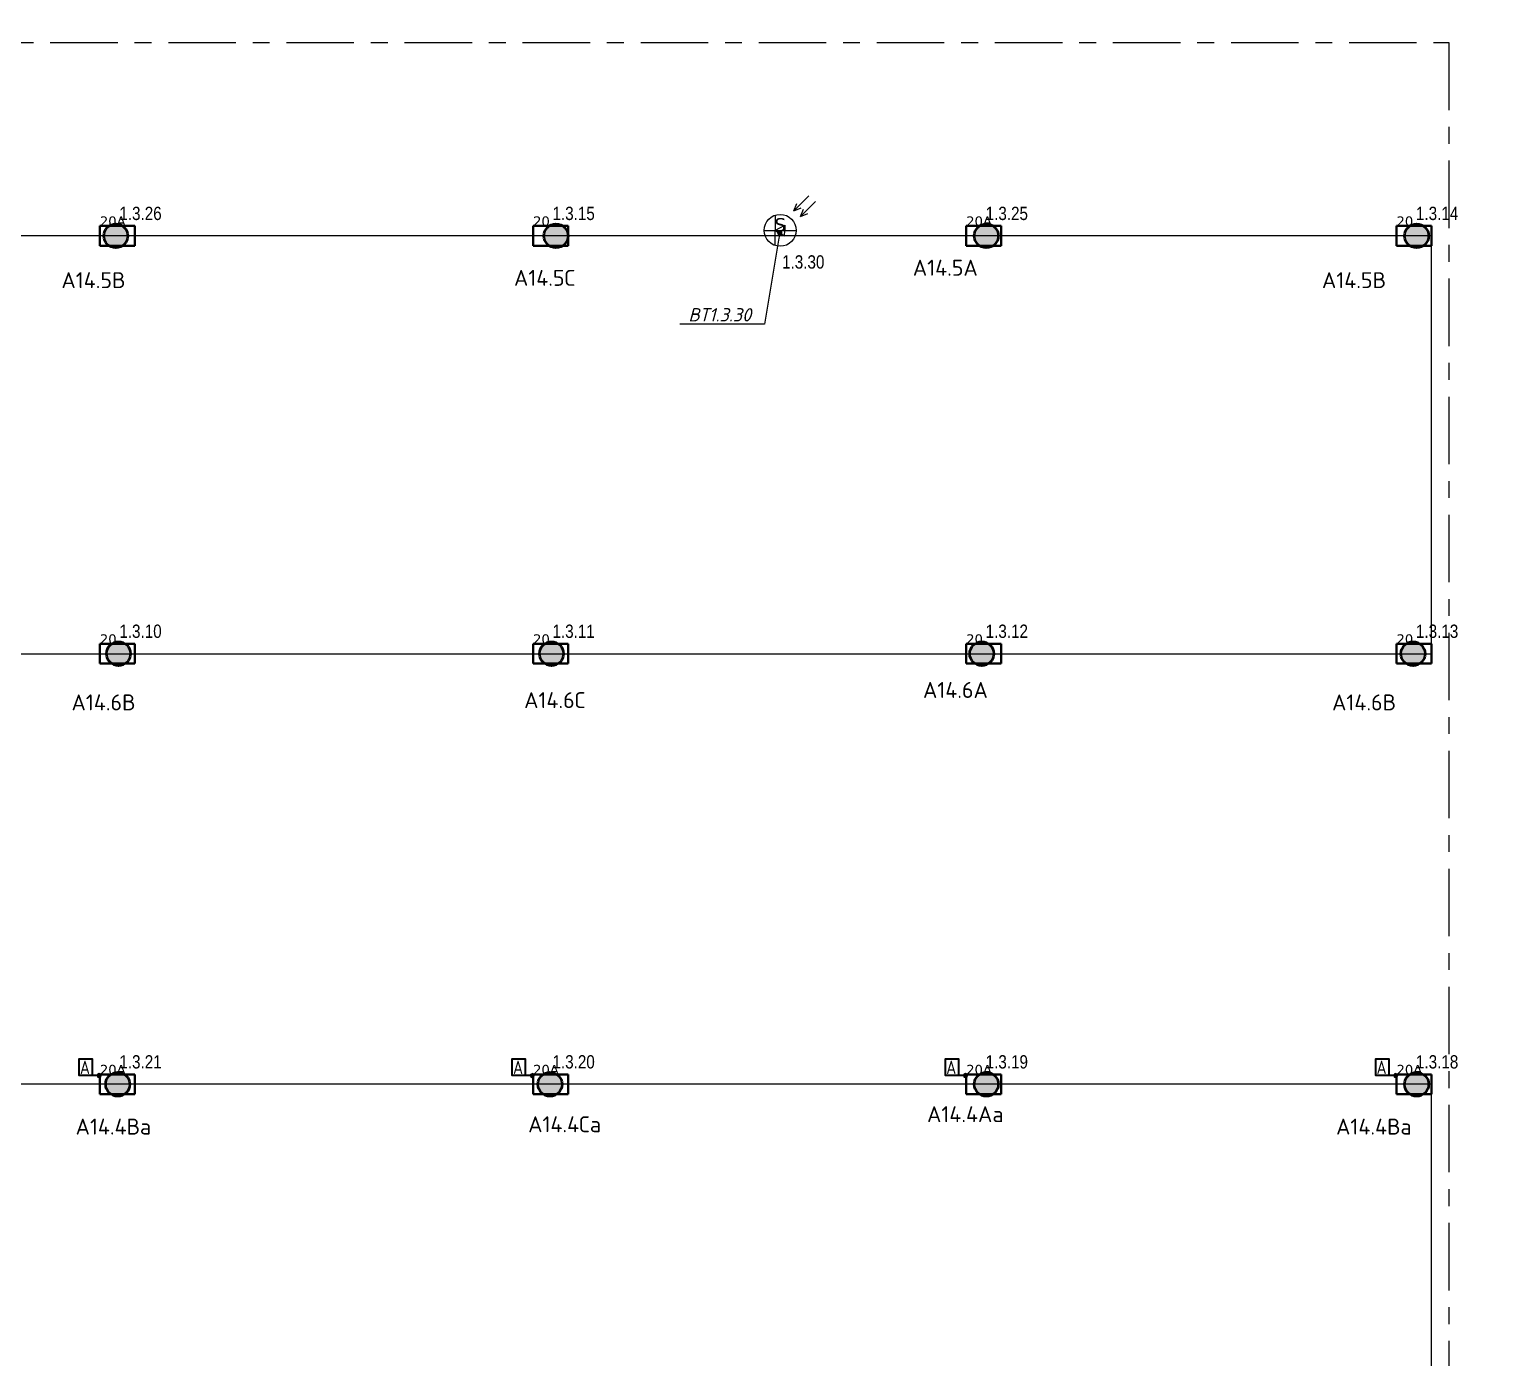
# Model space of a CAD drawing. Header units: millimetres. Extents: x -243740 to 150609, y -473655 to -165121.
# Drawn here: x -123053 to -95415, y -377799 to -352787 of the extents above; entities that cross this region are included whole.
import ezdxf
from ezdxf import colors
from ezdxf.entities.mleader import LeaderData, LeaderLine
from ezdxf.enums import TextEntityAlignment as Align
from ezdxf.math import Vec2, Vec3

# ---------------------------------------------------------------- set-up
doc = ezdxf.new("R2010")
doc.units = ezdxf.units.MM
doc.linetypes.add('HIDDEN2', pattern=[4.7625, 3.175, -1.5875])
doc.linetypes.add('Линия сетки', pattern=[22.225, 12.7, -3.175, 3.175, -3.175])
for name, color, linetype, lineweight in [('0_Авт.', 255, 'Continuous', 5), ('_освещение_dali', 3, 'Continuous', 50), ('DALLI', 6, 'TRAY', 30), ('Светильники аварийные', 1, 'Continuous', 40), ('Светильники основные', 214, 'Continuous', 40)]:
    doc.layers.add(name, color=color, linetype=linetype, lineweight=lineweight)
doc.layers.add('_Гр.ЩД-1А.5.9.I1.3', color=6, linetype='Continuous')
doc.layers.add('сВЕтильники', color=7, linetype='Continuous', lineweight=40, true_color=0x600080)
doc.layers.add('ЭТО_аварийные', color=7, linetype='HIDDEN2', lineweight=40, true_color=0xfa0505)
doc.styles.add('ELine', font='txt.shx')
doc.styles.add('ISOCPEUR_1', font='isocpeur.ttf', dxfattribs={"height": 200})
doc.styles.add('ROMANS', font='romans.shx', dxfattribs={"width": 0.8})
doc.styles.get("Standard").update_dxf_attribs({"font": 'ARIALN.TTF'})
doc.styles.add('TableTextStyle', font='')
doc.styles.add('Шрифт - 200', font='', dxfattribs={"height": 200})
doc.styles.get('TableTextStyle').set_extended_font_data('VERDANA.TTF')
doc.styles.get('Шрифт - 200').set_extended_font_data('GOST Common', italic=True)
doc.linetypes.add('TRAY', pattern='A,12.119257,["_",ELine,S=4.5,R=90,X=0,Y=-1.555839],0.750382,["_",ELine,S=4.5,R=0,X=0,Y=-0.805849],1.314849,["_",ELine,S=4.5,R=0,X=0,Y=-0.805849],2.250029,["_",ELine,S=4.5,R=90,X=0,Y=-1.555839],13.565483', length=30)
doc.linetypes.add('Truba', pattern='A,3e-05,[4,MSH_7,S=1,R=0,X=0,Y=0],-3.022072', length=3.022102)
doc.linetypes.add('Проводка в лотке', pattern='A,7.5,[130,ltypeshp.shx,S=0.5,R=0,X=0,Y=0],1,[130,ltypeshp.shx,S=1,R=90,X=0,Y=-0.5],1,[130,ltypeshp.shx,S=0.5,R=0,X=0,Y=0],7.5', length=17)

# ---------------------------------------------------------------- blocks, each defined once
blk = doc.blocks.new('A$C85fa3c5e')
at = {"layer": '0_Авт.', "color": 6, "lineweight": 25, "ltscale": 100}
for points in [[(5.42, 6.5), (2.59, 3.68), (3.15, 5.07)], [(5.42, 6.5), (2.59, 3.68), (3.98, 4.24)], [(-0.97, 2.84), (-0.98, -2.84)], [(6.66, 5.43), (3.83, 2.6), (4.39, 3.99)], [(6.66, 5.43), (3.83, 2.6), (5.22, 3.16)], [(-3, 0), (3, 0)], [(-0.98, 0), (0.85, 1), (0.85, -0.01)], [(-0.98, 0), (0.84, -1.02), (0.85, -0.01)]]:
    blk.add_lwpolyline(points, dxfattribs=at)
blk.add_circle((0, 0), 3, dxfattribs=at)
blk = doc.blocks.new('_Dot')
at = {"color": 0, "linetype": 'ByBlock', "lineweight": -2}
blk.add_line((-0.5, 0), (-1, 0), dxfattribs=at)
at = {"color": 0, "linetype": 'ByBlock', "const_width": 0.5}
blk.add_lwpolyline([(-0.25, 0, 1), (0.25, 0, 1)], format="xyb", close=True, dxfattribs=at)
blk = doc.blocks.new('авар')
at = {"layer": 'Светильники основные', "lineweight": 40}
blk.add_hatch(color=1, dxfattribs=at).paths.add_polyline_path([(32, 0, 1), (-32, 0, 1)])
at = {"layer": 'Светильники основные', "color": 1}
blk.add_line((0, 0), (132, 0), dxfattribs=at)
blk.add_lwpolyline([(132, 0), (378, 0), (378, 314), (132, 314)], close=True, dxfattribs=at)
at = {"layer": 'Светильники основные', "color": 1, "lineweight": 40}
blk.add_circle((0, 0), 31.6, dxfattribs=at)
at = {"layer": 'Светильники основные', "color": 1, "style": 'ROMANS', "width": 0.8}
blk.add_text('А', height=250, dxfattribs=at).set_placement((174, 29))
blk = doc.blocks.new('dgdg')
at = {"layer": 'сВЕтильники', "lineweight": 40}
for points in [[(112915, 40575, 0), (112915, 40947, 0)], [(112915, 40947, 0), (112915, 40575, 0)], [(112915, 40947, 0), (113572, 40947, 0)], [(113572, 40947, 0), (112915, 40947, 0)], [(113572, 40947, 0), (112915, 40947, 0)], [(112915, 40947, 0), (112915, 40575, 0)], [(112915, 40575, 0), (112915, 40947, 0)], [(112915, 40947, 0), (113572, 40947, 0)], [(113572, 40947, 0), (113572, 40575, 0)], [(113572, 40575, 0), (113572, 40947, 0)], [(113572, 40575, 0), (113572, 40947, 0)], [(113572, 40947, 0), (113572, 40575, 0)], [(121069, 40575, 0), (121069, 40947, 0)], [(121069, 40947, 0), (121069, 40575, 0)], [(121069, 40947, 0), (121726, 40947, 0)], [(121726, 40947, 0), (121069, 40947, 0)], [(121726, 40947, 0), (121069, 40947, 0)], [(121069, 40947, 0), (121069, 40575, 0)], [(121069, 40575, 0), (121069, 40947, 0)], [(121069, 40947, 0), (121726, 40947, 0)], [(121726, 40947, 0), (121726, 40575, 0)], [(121726, 40575, 0), (121726, 40947, 0)], [(121726, 40575, 0), (121726, 40947, 0)], [(121726, 40947, 0), (121726, 40575, 0)], [(129222, 40575, 0), (129222, 40947, 0)], [(129222, 40947, 0), (129222, 40575, 0)], [(129222, 40947, 0), (129879, 40947, 0)], [(129879, 40947, 0), (129222, 40947, 0)], [(129879, 40947, 0), (129222, 40947, 0)], [(129222, 40947, 0), (129222, 40575, 0)], [(129222, 40575, 0), (129222, 40947, 0)], [(129222, 40947, 0), (129879, 40947, 0)], [(129879, 40947, 0), (129879, 40575, 0)], [(129879, 40575, 0), (129879, 40947, 0)], [(129879, 40575, 0), (129879, 40947, 0)], [(129879, 40947, 0), (129879, 40575, 0)], [(137322, 40575, 0), (137322, 40947, 0)], [(137322, 40947, 0), (137322, 40575, 0)], [(137322, 40947, 0), (137979, 40947, 0)], [(137979, 40947, 0), (137322, 40947, 0)], [(137979, 40947, 0), (137322, 40947, 0)], [(137322, 40947, 0), (137322, 40575, 0)], [(137322, 40575, 0), (137322, 40947, 0)], [(137322, 40947, 0), (137979, 40947, 0)], [(137979, 40947, 0), (137979, 40575, 0)], [(137979, 40575, 0), (137979, 40947, 0)], [(137979, 40575, 0), (137979, 40947, 0)], [(137979, 40947, 0), (137979, 40575, 0)], [(113572, 40575, 0), (112915, 40575, 0)], [(112915, 40575, 0), (113572, 40575, 0)], [(112915, 40575, 0), (113572, 40575, 0)], [(113572, 40575, 0), (112915, 40575, 0)], [(121726, 40575, 0), (121069, 40575, 0)], [(121069, 40575, 0), (121726, 40575, 0)], [(121069, 40575, 0), (121726, 40575, 0)], [(121726, 40575, 0), (121069, 40575, 0)], [(129879, 40575, 0), (129222, 40575, 0)], [(129222, 40575, 0), (129879, 40575, 0)], [(129222, 40575, 0), (129879, 40575, 0)], [(129879, 40575, 0), (129222, 40575, 0)], [(137979, 40575, 0), (137322, 40575, 0)], [(137322, 40575, 0), (137979, 40575, 0)], [(137322, 40575, 0), (137979, 40575, 0)], [(137979, 40575, 0), (137322, 40575, 0)], [(112915, 32707, 0), (112915, 33079, 0)], [(112915, 33079, 0), (112915, 32707, 0)], [(112915, 33079, 0), (113572, 33079, 0)], [(113572, 33079, 0), (112915, 33079, 0)], [(113572, 33079, 0), (112915, 33079, 0)], [(112915, 33079, 0), (112915, 32707, 0)], [(112915, 32707, 0), (112915, 33079, 0)], [(112915, 33079, 0), (113572, 33079, 0)], [(113572, 33079, 0), (113572, 32707, 0)], [(113572, 32707, 0), (113572, 33079, 0)], [(113572, 32707, 0), (113572, 33079, 0)], [(113572, 33079, 0), (113572, 32707, 0)], [(121069, 32707, 0), (121069, 33079, 0)], [(121069, 33079, 0), (121069, 32707, 0)], [(121069, 33079, 0), (121726, 33079, 0)], [(121726, 33079, 0), (121069, 33079, 0)], [(121726, 33079, 0), (121069, 33079, 0)], [(121069, 33079, 0), (121069, 32707, 0)], [(121069, 32707, 0), (121069, 33079, 0)], [(121069, 33079, 0), (121726, 33079, 0)], [(121726, 33079, 0), (121726, 32707, 0)], [(121726, 32707, 0), (121726, 33079, 0)], [(121726, 32707, 0), (121726, 33079, 0)], [(121726, 33079, 0), (121726, 32707, 0)], [(129222, 32707, 0), (129222, 33079, 0)], [(129222, 33079, 0), (129222, 32707, 0)], [(129222, 33079, 0), (129879, 33079, 0)], [(129879, 33079, 0), (129222, 33079, 0)], [(129879, 33079, 0), (129222, 33079, 0)], [(129222, 33079, 0), (129222, 32707, 0)], [(129222, 32707, 0), (129222, 33079, 0)], [(129222, 33079, 0), (129879, 33079, 0)], [(129879, 33079, 0), (129879, 32707, 0)], [(129879, 32707, 0), (129879, 33079, 0)], [(129879, 32707, 0), (129879, 33079, 0)], [(129879, 33079, 0), (129879, 32707, 0)], [(137322, 32707, 0), (137322, 33079, 0)], [(137322, 33079, 0), (137322, 32707, 0)], [(137322, 33079, 0), (137979, 33079, 0)], [(137979, 33079, 0), (137322, 33079, 0)], [(137979, 33079, 0), (137322, 33079, 0)], [(137322, 33079, 0), (137322, 32707, 0)], [(137322, 32707, 0), (137322, 33079, 0)], [(137322, 33079, 0), (137979, 33079, 0)], [(137979, 33079, 0), (137979, 32707, 0)], [(137979, 32707, 0), (137979, 33079, 0)], [(137979, 32707, 0), (137979, 33079, 0)], [(137979, 33079, 0), (137979, 32707, 0)], [(113572, 32707, 0), (112915, 32707, 0)], [(112915, 32707, 0), (113572, 32707, 0)], [(112915, 32707, 0), (113572, 32707, 0)], [(113572, 32707, 0), (112915, 32707, 0)], [(121726, 32707, 0), (121069, 32707, 0)], [(121069, 32707, 0), (121726, 32707, 0)], [(121069, 32707, 0), (121726, 32707, 0)], [(121726, 32707, 0), (121069, 32707, 0)], [(129879, 32707, 0), (129222, 32707, 0)], [(129222, 32707, 0), (129879, 32707, 0)], [(129222, 32707, 0), (129879, 32707, 0)], [(129879, 32707, 0), (129222, 32707, 0)], [(137979, 32707, 0), (137322, 32707, 0)], [(137322, 32707, 0), (137979, 32707, 0)], [(137322, 32707, 0), (137979, 32707, 0)], [(137979, 32707, 0), (137322, 32707, 0)]]:
    blk.add_polyline3d(points, dxfattribs=at)
at = {"layer": 'Светильники аварийные', "lineweight": 40}
for points in [[(112915, 24599, 0), (112915, 24971, 0)], [(112915, 24971, 0), (112915, 24599, 0)], [(112915, 24971, 0), (113572, 24971, 0)], [(113572, 24971, 0), (112915, 24971, 0)], [(113572, 24971, 0), (112915, 24971, 0)], [(112915, 24971, 0), (112915, 24599, 0)], [(112915, 24599, 0), (112915, 24971, 0)], [(112915, 24971, 0), (113572, 24971, 0)], [(113572, 24971, 0), (113572, 24599, 0)], [(113572, 24599, 0), (113572, 24971, 0)], [(113572, 24599, 0), (113572, 24971, 0)], [(113572, 24971, 0), (113572, 24599, 0)], [(121069, 24599, 0), (121069, 24971, 0)], [(121069, 24971, 0), (121069, 24599, 0)], [(121069, 24971, 0), (121726, 24971, 0)], [(121726, 24971, 0), (121069, 24971, 0)], [(121726, 24971, 0), (121069, 24971, 0)], [(121069, 24971, 0), (121069, 24599, 0)], [(121069, 24599, 0), (121069, 24971, 0)], [(121069, 24971, 0), (121726, 24971, 0)], [(121726, 24971, 0), (121726, 24599, 0)], [(121726, 24599, 0), (121726, 24971, 0)], [(121726, 24599, 0), (121726, 24971, 0)], [(121726, 24971, 0), (121726, 24599, 0)], [(129222, 24599, 0), (129222, 24971, 0)], [(129222, 24971, 0), (129222, 24599, 0)], [(129222, 24971, 0), (129879, 24971, 0)], [(129879, 24971, 0), (129222, 24971, 0)], [(129879, 24971, 0), (129222, 24971, 0)], [(129222, 24971, 0), (129222, 24599, 0)], [(129222, 24599, 0), (129222, 24971, 0)], [(129222, 24971, 0), (129879, 24971, 0)], [(129879, 24971, 0), (129879, 24599, 0)], [(129879, 24599, 0), (129879, 24971, 0)], [(129879, 24599, 0), (129879, 24971, 0)], [(129879, 24971, 0), (129879, 24599, 0)], [(137322, 24599, 0), (137322, 24971, 0)], [(137322, 24971, 0), (137322, 24599, 0)], [(137322, 24971, 0), (137979, 24971, 0)], [(137979, 24971, 0), (137322, 24971, 0)], [(137979, 24971, 0), (137322, 24971, 0)], [(137322, 24971, 0), (137322, 24599, 0)], [(137322, 24599, 0), (137322, 24971, 0)], [(137322, 24971, 0), (137979, 24971, 0)], [(137979, 24971, 0), (137979, 24599, 0)], [(137979, 24599, 0), (137979, 24971, 0)], [(137979, 24599, 0), (137979, 24971, 0)], [(137979, 24971, 0), (137979, 24599, 0)], [(113572, 24599, 0), (112915, 24599, 0)], [(112915, 24599, 0), (113572, 24599, 0)], [(112915, 24599, 0), (113572, 24599, 0)], [(113572, 24599, 0), (112915, 24599, 0)], [(121726, 24599, 0), (121069, 24599, 0)], [(121069, 24599, 0), (121726, 24599, 0)], [(121069, 24599, 0), (121726, 24599, 0)], [(121726, 24599, 0), (121069, 24599, 0)], [(129879, 24599, 0), (129222, 24599, 0)], [(129222, 24599, 0), (129879, 24599, 0)], [(129222, 24599, 0), (129879, 24599, 0)], [(129879, 24599, 0), (129222, 24599, 0)], [(137979, 24599, 0), (137322, 24599, 0)], [(137322, 24599, 0), (137979, 24599, 0)], [(137322, 24599, 0), (137979, 24599, 0)], [(137979, 24599, 0), (137322, 24599, 0)]]:
    blk.add_polyline3d(points, dxfattribs=at)
at = {"layer": 'Светильники аварийные', "xscale": -1}
for p in [(112901, 24950), (121054, 24950), (129208, 24950), (137308, 24950)]:
    blk.add_blockref('авар', p, dxfattribs=at)
at = {"layer": 'сВЕтильники', "style": 'ISOCPEUR_1'}
for s, p in [('А14.5В', (112190, 39777, 22500)), ('А14.5С', (120709, 39820, 24000)), ('А14.5А', (128217, 40011, 21000)), ('А14.5В', (135918, 39777, 22500)), ('А14.6А', (128408, 32060, 21000)), ('А14.6В', (112380, 31826, 22500)), ('А14.6С', (120900, 31869, 24000)), ('А14.6В', (136108, 31826, 22500))]:
    blk.add_text(s, height=300, dxfattribs=at).set_placement(p)
at = {"layer": 'ЭТО_аварийные', "style": 'ISOCPEUR_1'}
for s, p in [('А14.4Аа', (128484, 24072)), ('А14.4Ва', (112457, 23838)), ('А14.4Са', (120976, 23882)), ('А14.4Ва', (136184, 23838))]:
    blk.add_text(s, height=300, dxfattribs=at).set_placement(p)
blk = doc.blocks.new('A$Cab2378fa')
at = {"lineweight": 25}
h = blk.add_hatch(color=0, dxfattribs=at)
h.paths.add_polyline_path([(162, -157, 0.442338), (148, 178), (0, 0)])
h.paths.add_polyline_path([(-142, -170), (0, 0), (-163, 158, 0.430096)])
at = {"lineweight": 25, "true_color": 0xfff5f5}
h = blk.add_hatch(color=7, dxfattribs=at)
h.dxf.hatch_style = 1
h.paths.add_polyline_path([(0, 0), (-142, -170, 0.174923), (3, -222, 0.197808), (162, -157)])
h.paths.add_polyline_path([(-163, 158), (0, 0), (148, 178, 0.175398), (3, 230, 0.209014)])
blk.add_circle((3, 4), 226)

msp = doc.modelspace()

# ---------------------------------------------------------------- linework, layer by layer
at = {"layer": '_Гр.ЩД-1А.5.9.I1.3', "ltscale": 100}
msp.add_lwpolyline([(-149802, -393665), (-149802, -380629), (-96661, -380629), (-96661, -372652), (-145918, -372652), (-145918, -364544), (-96661, -364544), (-96661, -356676), (-145918, -356676)], dxfattribs=at)
at = {"layer": 'DALLI', "color": 0, "linetype": 'Линия сетки', "lineweight": -3, "ltscale": 100}
msp.add_lwpolyline([(-147106, -353037), (-96336, -353037), (-96336, -382937), (-147106, -382937)], close=True, dxfattribs=at)

# ---------------------------------------------------------------- block references
at = {"layer": '0_Авт.', "color": 3, "linetype": 'Проводка в лотке', "ltscale": 100, "xscale": 100, "yscale": 100, "zscale": 100}
msp.add_blockref('A$C85fa3c5e', (-108920, -356572), dxfattribs=at)
at = {"layer": '_освещение_dali', "color": 1, "ltscale": 100}
for p in [(-121429, -356680), (-105043, -356680), (-121393, -372656), (-113256, -372656), (-105043, -372656), (-96943, -372656)]:
    msp.add_blockref('A$Cab2378fa', p, dxfattribs=at)
at = {"layer": '_освещение_dali', "color": 5, "ltscale": 100}
for p in [(-113143, -356680), (-96943, -356680), (-121377, -364548), (-113227, -364548), (-105129, -364548), (-97011, -364548)]:
    msp.add_blockref('A$Cab2378fa', p, dxfattribs=at)
at = {"layer": 'Defpoints', "linetype": 'Truba'}
msp.add_blockref('dgdg', (-234640, -397437), dxfattribs=at)

# ---------------------------------------------------------------- texts
at = {"layer": '_Гр.ЩД-1А.5.9.I1.3', "ltscale": 100}
for s, p in [('1.3.26', (-120961, -356453)), ('1.3.15', (-112808, -356453)), ('1.3.25', (-104654, -356453)), ('1.3.14', (-96554, -356453)), ('1.3.30', (-108486, -357367)), ('1.3.10', (-120961, -364321)), ('1.3.11', (-112808, -364321)), ('1.3.12', (-104654, -364321)), ('1.3.13', (-96554, -364321)), ('1.3.21', (-120961, -372429)), ('1.3.20', (-112808, -372429)), ('1.3.19', (-104654, -372429)), ('1.3.18', (-96554, -372429))]:
    msp.add_text(s, height=250, dxfattribs=at).set_placement(p, align=Align.BOTTOM_CENTER)
at = {"layer": '_освещение_dali', "color": 254, "true_color": 0xecbcd1, "style": 'TableTextStyle'}
for s, height, p in [('20А', 180, (-121725, -356490)), ('20', 180, (-113571, -356490)), ('S', 250, (-109028, -356592)), ('20А', 180, (-105418, -356490)), ('20', 180, (-97318, -356490)), ('20', 180, (-121725, -364359)), ('20', 180, (-113571, -364359)), ('20', 180, (-105418, -364359)), ('20', 180, (-97318, -364359)), ('20А', 180, (-121725, -372466)), ('20А', 180, (-113571, -372466)), ('20А', 180, (-105418, -372466)), ('20А', 180, (-97318, -372466))]:
    msp.add_text(s, height=height, dxfattribs=at).set_placement(p)

# ---------------------------------------------------------------- leaders
at = {"layer": '_освещение_dali'}
ml = msp.add_multileader_mtext('Standard', dxfattribs=at)
ml.set_content('{\\fISOCPEUR|b0|i1|c204|p34;ВТ1.3.30}', color=256, style='Шрифт - 200')
ml.set_leader_properties()
ml.set_arrow_properties(name='DOT')
ml.build(insert=Vec2(0, 0))
ml.multileader.update_dxf_attribs({"has_dogleg": 0, "text_left_attachment_type": 6, "text_right_attachment_type": 6, "arrow_head_size": 100})
ctx = ml.context
ctx.base_point, ctx.char_height, ctx.arrow_head_size, ctx.landing_gap_size, ctx.plane_origin = Vec3(-110848, -358337), 250, 100, 200, Vec3(-23036, -227322)
ctx.left_attachment, ctx.right_attachment = 6, 6
notes = []
notes.append((ctx, [(1, (1, 1, 0), (-109210, -358337), (-1, 0), 8, [(1, [(-108927, -356623)], 0, [])])]))
ctx.mtext.insert, ctx.mtext.flow_direction = Vec3(-110648, -358037), 5
for ctx, leaders in notes:
    for number, flags, end, landing, length, lines in leaders:
        leader = LeaderData()
        leader.index, (leader.has_last_leader_line, leader.has_dogleg_vector, leader.attachment_direction) = number, flags
        leader.last_leader_point, leader.dogleg_vector, leader.dogleg_length = Vec3(end), Vec3(landing), length
        for number, points, colour, breaks in lines:
            line = LeaderLine()
            line.index, line.vertices, line.color, line.breaks = number, Vec3.list(points), colors.encode_raw_color(colour), breaks
            leader.lines.append(line)
        ctx.leaders.append(leader)

doc.saveas('drawing.dxf')
